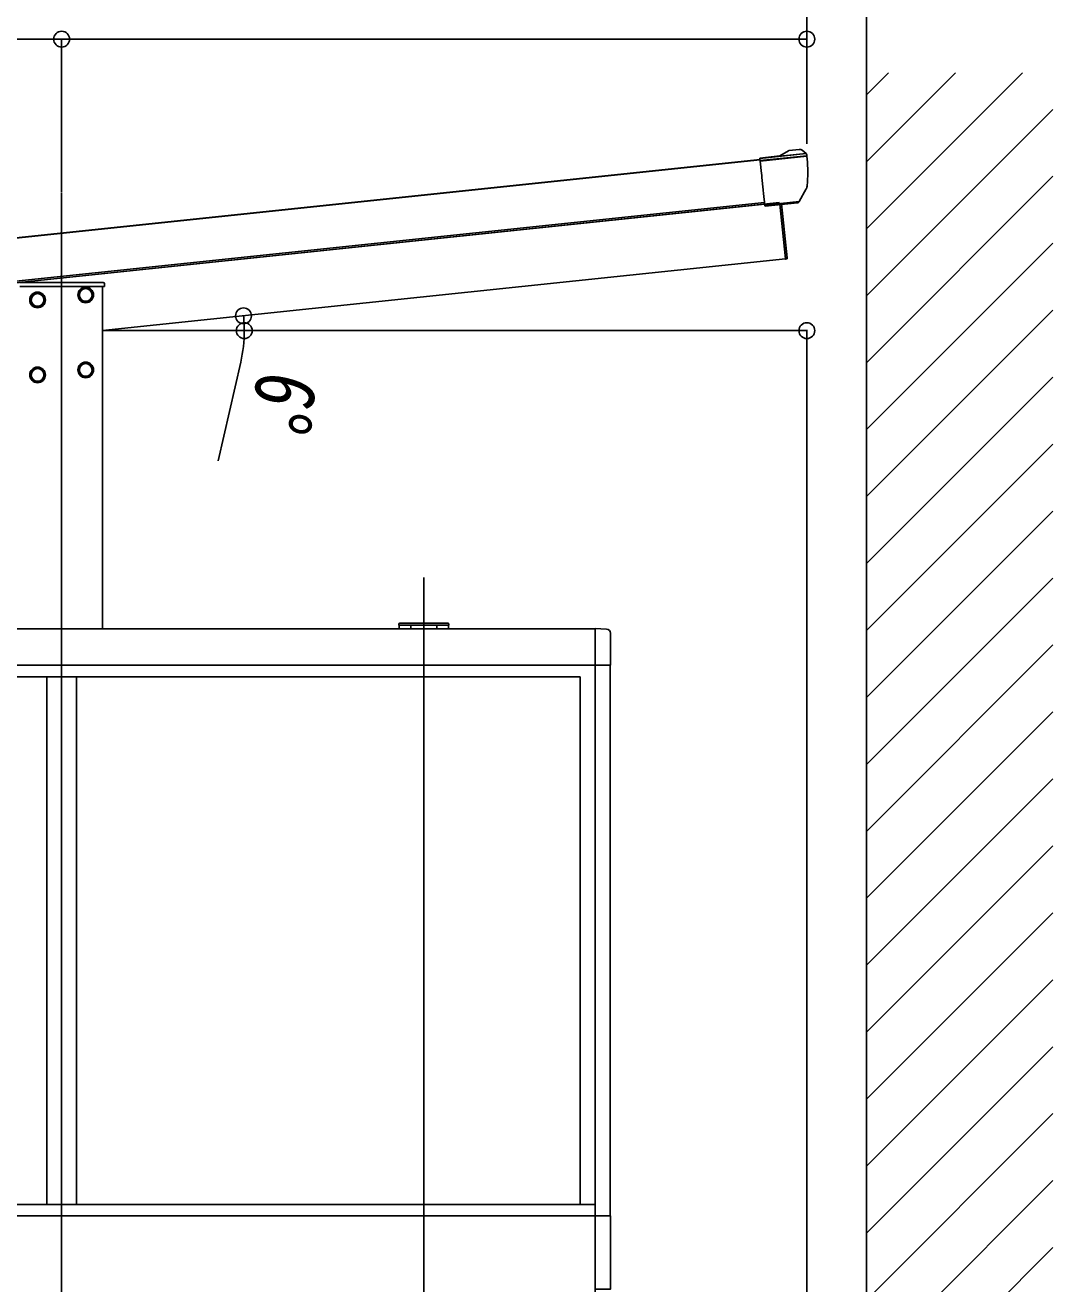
# Model space of a CAD drawing. Units: millimetres, scale not verified. Extents: x -10512 to 10512, y -7425 to 7425.
# Drawn here: x 4178 to 5557, y 3069 to 4757 of the extents above; entities that cross this region are included whole.
import ezdxf
from ezdxf.enums import TextEntityAlignment as Align

# ---------------------------------------------------------------- set-up
doc = ezdxf.new("R2010")
doc.units = ezdxf.units.MM
doc.header["$LTSCALE"] = 40
for name, color, linetype in [('0-3_YKK_12', 2, 'Continuous'), ('0-4_YKK_13', 4, 'Continuous'), ('0-5_YKK_A1', 4, 'Continuous'), ('0-6_YKK_D', 6, 'Continuous')]:
    doc.layers.add(name, color=color, linetype=linetype)
doc.styles.add('ＭＳ ゴシック', font='')
doc.styles.get('ＭＳ ゴシック').set_extended_font_data('MS Gothic')

msp = doc.modelspace()

# ---------------------------------------------------------------- linework, layer by layer
at = {"layer": '0-3_YKK_12'}
for p, q in [((4226.82, 4532.55), (4226.82, 1128.96)), ((4712.82, 4016.01), (4712.82, 501.9))]:
    msp.add_line(p, q, dxfattribs=at)
at = {"layer": '0-4_YKK_13'}
for p, q in [((5190.35, 4581.55), (5163.82, 4578.76)), ((5163.88, 4578.24), (5163.82, 4578.76)), ((5225.87, 4584.75), (5163.88, 4578.24)), ((5164.19, 4575.26), (5164.24, 4574.79)), ((5226.9, 4581.37), (5164.24, 4574.79)), ((5225.79, 4584.83), (5190.39, 4581.11)), ((5216.66, 4590.35), (5203.18, 4588.93)), ((5220.33, 4589.26), (5225.63, 4584.97)), ((5226.9, 4581.37), (5226.85, 4581.84)), ((5164.24, 4574.79), (5165.98, 4558.23)), ((5165.98, 4558.23), (5166.23, 4555.9)), ((5166.23, 4555.9), (5166.58, 4552.55)), ((5166.58, 4552.55), (5168.33, 4535.91)), ((5227.18, 4542.09), (5227.18, 4542.1)), ((5168.33, 4535.91), (5168.33, 4535.9)), ((5168.33, 4535.9), (5168.8, 4531.43)), ((5168.8, 4531.43), (5170.46, 4515.61)), ((5216.6, 4520.46), (5226.01, 4537.44)), ((5226.01, 4537.44), (5226.59, 4538.48)), ((5216.6, 4520.46), (5170.46, 4515.61)), ((5170.46, 4515.61), (5170.62, 4514.12)), ((5214.16, 4518.7), (5170.62, 4514.12)), ((5190.4, 4517.05), (5198.02, 4444.6)), ((5216.47, 4520.22), (5216.6, 4520.46)), ((4283.07, 4406.3), (4170.57, 4406.3)), ((4282.35, 4411.8), (4170.79, 4411.8)), ((4283.1, 4406.3), (4282.57, 4406.3)), ((4284.57, 4406.3), (4283.1, 4406.3)), ((4284.35, 4409.92), (4284.57, 4406.3)), ((4184.68, 4388.4), (4189.59, 4396.9)), ((4189.59, 4396.9), (4199.4, 4396.9)), ((4199.4, 4396.9), (4204.31, 4388.4)), ((4249.33, 4395.19), (4254.23, 4403.69)), ((4254.23, 4403.69), (4264.05, 4403.69)), ((4264.05, 4403.69), (4268.96, 4395.19)), ((4184.69, 4287.85), (4189.6, 4296.35)), ((4189.6, 4296.35), (4199.41, 4296.35)), ((4199.41, 4296.35), (4204.32, 4287.85)), ((4249.34, 4294.64), (4254.24, 4303.14)), ((4254.24, 4303.14), (4264.06, 4303.14)), ((4264.06, 4303.14), (4268.97, 4294.64)), ((4680.41, 3954.8), (4680.91, 3954.8)), ((4680.82, 3952.3), (4744.82, 3952.3)), ((4680.91, 3954.8), (4744.73, 3954.8)), ((4744.73, 3954.8), (4745.23, 3954.8)), ((4746.32, 3952.3), (4744.82, 3952.3)), ((4746.22, 3953.86), (4746.32, 3952.3)), ((4942.82, 3947.8), (4958.11, 3947)), ((4963.32, 3941.51), (4963.32, 3898.6)), ((4942.82, 3898.6), (4963.32, 3898.6))]:
    msp.add_line(p, q, dxfattribs=at)
for points in [[(5226.73, 4582.95), (5226.85, 4581.84), (5164.19, 4575.26), (5163.88, 4578.24)], [(5190.39, 4581.11), (5190.35, 4581.55), (5201.94, 4588.52)], [(5192.89, 4517.32), (5200.5, 4444.96), (5200.55, 4444.46)], [(5199.72, 4443.37), (5198.18, 4443.11), (5198.02, 4444.6)], [(4249.33, 4395.19), (4254.23, 4386.69), (4264.05, 4386.69), (4268.96, 4395.19)], [(4184.68, 4388.4), (4189.59, 4379.9), (4199.4, 4379.9), (4204.31, 4388.4)], [(4249.34, 4294.64), (4254.24, 4286.14), (4264.06, 4286.14), (4268.97, 4294.64)], [(4184.69, 4287.85), (4189.6, 4279.35), (4199.41, 4279.35), (4204.32, 4287.85)], [(4680.82, 3952.3), (4679.32, 3952.3), (4679.41, 3953.86)], [(4942.82, 3159.8), (4963.52, 3159.8), (4963.52, 3061.8), (4942.82, 3061.8)]]:
    msp.add_lwpolyline(points, dxfattribs=at)
for centre, radius in [((4194.5, 4388.4), 10.5), ((4194.5, 4388.4), 9.2), ((4194.5, 4388.4), 8.5), ((4259.14, 4395.19), 10.5), ((4259.14, 4395.19), 9.2), ((4259.14, 4395.19), 8.5), ((4259.15, 4294.64), 10.5), ((4194.51, 4287.85), 10.5), ((4194.51, 4287.85), 9.2), ((4194.51, 4287.85), 8.5), ((4259.15, 4294.64), 9.2), ((4259.15, 4294.64), 8.5)]:
    msp.add_circle(centre, radius, dxfattribs=at)
for centre, radius, start, end in [((5203.49, 4585.95), 3, 96, 121), ((5217.18, 4585.38), 5, 51, 96), ((5223.75, 4582.63), 3, 47.00829, 51), ((5223.75, 4582.63), 3, 44.91872, 47.00829), ((5223.75, 4582.63), 3, 6.00886, 44.90986), ((5026, 4560.26), 202, 1.27412, 6), ((5026, 4560.26), 202, 354.84216, 359.64598), ((5026, 4560.26), 202, 0.60468, 1.27412), ((5026, 4560.26), 202, 359.64598, 0.60468), ((5026, 4560.26), 202, 354.13916, 354.83996), ((5223.96, 4539.94), 3, 331, 354.13916), ((5213.84, 4521.68), 3, 276, 331), ((5199.55, 4444.36), 1, 279.5, 6), ((4282.35, 4409.8), 2, 3.5, 90), ((4680.41, 3953.8), 1, 90, 176.5), ((4745.23, 3953.8), 1, 3.5, 90), ((4957.82, 3941.51), 5.5, 0, 87)]:
    msp.add_arc(centre, radius, start, end, dxfattribs=at)
at = {"layer": '0-5_YKK_A1'}
for p, q in [((5306.82, 4663.49), (5336.3, 4692.96)), ((5306.82, 4573.68), (5426.1, 4692.96)), ((5306.82, 4483.88), (5515.9, 4692.96)), ((5306.82, 1247.3), (5306.82, 4692.96)), ((5306.82, 4394.08), (5556.82, 4644.08)), ((3287.63, 4379.13), (5164.08, 4576.35)), ((3289.57, 4379.76), (5164.03, 4576.77)), ((3289.57, 4379.76), (5164.03, 4576.77)), ((3289.61, 4379.33), (5164.08, 4576.35)), ((5306.82, 4304.28), (5556.82, 4554.28)), ((5170.1, 4519.09), (3295.63, 4322.08)), ((5190.19, 4519.19), (3295.84, 4320.09)), ((5170.3, 4517.1), (3295.84, 4320.09)), ((5190.4, 4517.05), (5198.12, 4443.61)), ((5306.82, 4214.47), (5556.82, 4464.47)), ((5198.12, 4443.61), (4281.82, 4347.3)), ((4281.82, 4406.3), (4281.82, 3947.3)), ((5306.82, 4124.67), (5556.82, 4374.67)), ((5306.82, 4034.87), (5556.82, 4284.87)), ((5306.82, 3945.07), (5556.82, 4195.07)), ((5306.82, 3855.26), (5556.82, 4105.26)), ((5306.82, 3765.46), (5556.82, 4015.46)), ((4679.82, 3952.3), (4679.82, 3947.3)), ((4695.32, 3952.3), (4695.32, 3947.3)), ((4730.32, 3952.3), (4730.32, 3947.3)), ((4745.82, 3952.3), (4745.82, 3947.3)), ((4942.82, 3947.3), (3510.82, 3947.3)), ((4942.82, 3948), (4942.82, 3110.8)), ((5306.82, 3675.66), (5556.82, 3925.66)), ((3510.82, 3898.8), (4942.82, 3898.8)), ((4962.82, 3898.6), (4962.82, 3159.8)), ((3530.82, 3882.8), (4922.82, 3882.8)), ((4206.82, 3882.8), (4206.82, 3175.8)), ((4246.82, 3882.8), (4246.82, 3175.8)), ((4922.82, 3882.8), (4922.82, 3175.8)), ((4922.82, 3882.8), (4922.82, 3175.8)), ((5306.82, 3585.86), (5556.82, 3835.86)), ((5306.82, 3496.05), (5556.82, 3746.05)), ((5306.82, 3406.25), (5556.82, 3656.25)), ((5306.82, 3316.45), (5556.82, 3566.45)), ((5306.82, 3226.64), (5556.82, 3476.64)), ((5306.82, 3136.84), (5556.82, 3386.84)), ((5306.82, 3047.04), (5556.82, 3297.04)), ((5306.82, 2957.24), (5556.82, 3207.24)), ((3510.82, 3175.3), (4942.82, 3175.3)), ((4942.82, 3175.8), (4942.82, 3159.8)), ((3510.82, 3159.8), (4942.82, 3159.8)), ((4942.82, 3111), (4942.82, 2273.8)), ((5306.82, 2867.43), (5556.82, 3117.43))]:
    msp.add_line(p, q, dxfattribs=at)
at = {"layer": '0-6_YKK_D'}
for p, q in [((5226.82, 4600.19), (5226.82, 4889.3)), ((5226.82, 4597.77), (5226.82, 4889.3)), ((5306.82, 4662.69), (5306.82, 4889.3)), ((3226.82, 4738.3), (4226.82, 4738.3)), ((4226.82, 4533.55), (4226.82, 4739.3)), ((4226.82, 4534.55), (4226.82, 4739.3)), ((4226.82, 4738.3), (5226.82, 4738.3)), ((5226.82, 4644.47), (5226.82, 4739.3)), ((4282.82, 4347.3), (5227.82, 4347.3)), ((4313.9, 4347.3), (4472.93, 4347.3)), ((5226.82, 4347.3), (5226.82, 1247.3)), ((4467.18, 4305.07), (4436.96, 4172.47))]:
    msp.add_line(p, q, dxfattribs=at)
for centre in [(4226.82, 4738.3), (4226.82, 4738.3), (5226.82, 4738.3), (4470.88, 4367.17), (4471.93, 4347.3), (5226.82, 4347.3)]:
    msp.add_circle(centre, 10.62, dxfattribs=at)
for start, end in [(360, 6), (347.16424, 360)]:
    msp.add_arc((4281.82, 4347.3), 190.11, start, end, dxfattribs=at)

# ---------------------------------------------------------------- texts
at = {"layer": '0-6_YKK_D', "style": 'ＭＳ ゴシック', "width": 0.8}
msp.add_text('6°', height=82.48, rotation=257.164, dxfattribs=at).set_placement((4468.68, 4302.67), align=Align.BOTTOM_LEFT)

doc.saveas('drawing.dxf')
